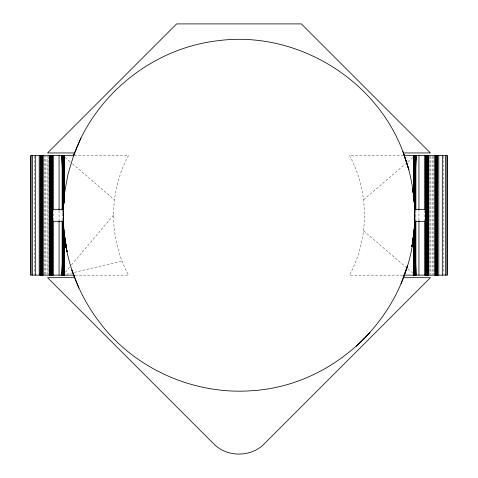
<?xml version="1.0" encoding="UTF-8"?>
<svg xmlns="http://www.w3.org/2000/svg" width="478" height="478" viewBox="0 0 478 478"><rect width="100%" height="100%" fill="white"/><g stroke="black" fill="none" stroke-linecap="round" stroke-linejoin="round"><path stroke-width="0.36" stroke-dasharray="2.39 1.79" d="M44.436 274.39L44.436 156.24M45.38 274.39L45.38 156.24M47.065 274.39L47.065 156.24M53.656 220.149L53.656 210.487M62.128 220.149L62.128 210.487M418.937 220.149L418.937 210.487M75.106 275.137L128.54 275.137C108.59 238.468 108.59 192.162 128.54 155.499L73.624 155.499M402.894 275.137L349.46 275.137C369.41 238.468 369.41 192.162 349.46 155.499L404.376 155.499M65.277 272.287L71.049 265.451M71.533 264.878L113.382 215.315M363.65 199.768L405.511 163.769M407.776 161.821L412.867 157.447M66.478 274.276L71.521 273.069M74.407 272.376L121.986 261.006M363.65 230.862L405.511 266.867M407.776 268.809L412.867 273.189M65.133 157.447L70.224 161.821M72.489 163.769L114.35 199.768M443.554 156.24L443.554 274.39M433.564 156.24L433.564 274.39M432.62 156.24L432.62 274.39M430.935 156.24L430.935 274.39M429.961 156.24L429.961 274.39M424.345 210.487L424.345 220.149M415.872 210.487L415.872 220.149M59.063 210.487L59.063 220.149M48.039 156.24L48.039 274.39M34.446 156.24L34.446 274.39"/><path stroke-width="0.72" d="M30.968 275.137L30.968 155.499M32.379 275.137L32.379 155.499M35.671 275.137L35.671 155.499M39.214 275.137L39.214 155.499M40.409 275.137L40.409 155.499M40.63 275.137L40.63 155.499M40.929 275.137L40.929 155.499M42.201 275.137L42.201 155.499M43.223 275.137L43.223 155.499M49.204 275.137L49.204 155.499M50.13 275.137L50.13 155.499M50.56 275.137L50.56 155.499M51.319 275.137L51.319 155.499M52.048 275.137L52.048 155.499M52.198 155.499L52.156 275.137L52.156 155.499M53.656 275.137L53.656 220.89M53.656 209.746L53.656 155.499M63.239 209.203C63.759 231.197 63.646 253.143 62.128 275.137L62.128 220.89M62.128 209.746L62.128 155.499L63.759 200.509L63.239 209.334L52.198 209.334M64.363 237.524L64.405 275.137L64.41 237.202L63.921 275.137L63.741 229.876M413.924 235.917L413.9 233.694L413.595 275.137L413.595 237.13L413.715 242.346M413.631 192.347L413.595 155.499L413.59 192.682L414.079 155.499L414.079 198.723L414.761 209.334L414.761 221.296L413.637 236.048L414.079 275.137L414.318 229.195C408.541 314.219 336.446 385.907 251.105 390.765C199.392 394.368 146.877 373.874 111.266 336.201C86.297 309.397 69.376 275.041 64.763 238.594M64.369 192.048L63.921 155.499L63.921 198.723L63.239 209.334L64.488 193.566L67.936 174.5L73.469 155.93C95.026 94.626 152.709 48.439 217.245 40.803C294.914 30.084 375.296 77.98 402.835 151.389C414.378 181.562 417.772 214.813 412.048 246.648L413.613 236.257L414.079 275.137L414.079 231.914L412.048 246.648L413.482 237.184M418.937 275.137L418.937 220.89M418.937 209.746L418.937 155.499M437.197 275.137L437.197 155.499M64.387 236.257L63.921 275.137L64.016 234.423M63.759 200.509L63.921 155.499L64.369 194.522L63.239 209.334L63.616 202.308L62.128 155.499L63.024 209.956M413.948 196.649L414.079 155.499L413.823 196.201L412.849 188.762L414.611 205.887L415.872 155.499L415.872 209.746M63.849 235.833L63.855 234.351M414.139 197.02L414.151 194.791M64.183 236.132L64.201 234.662L63.921 275.137L64.189 234.525L66.878 251.41L63.956 232.254L63.239 221.296L52.198 221.296M63.921 275.137L64.189 234.525M414.079 155.499L413.823 196.201M413.966 196.733L413.984 194.528M64.076 235.917L64.088 234.435M413.852 194.827L413.834 196.309L413.655 194.934M63.658 229.936L62.128 275.137L63.084 221.111M414.976 209.956L415.872 155.499L414.079 198.723L412.849 188.762L414.384 202.308L415.872 155.499L414.88 209.926M64.297 239.735L64.333 237.524M413.673 192.347L413.703 190.877M63.682 229.195L63.239 221.296L63.472 226.219L62.128 275.137L63.221 222.031M414.773 208.456L415.872 155.499L414.241 200.509L412.849 188.762L413.339 192.365M62.128 275.137L63.239 221.296M425.802 221.296L414.761 221.296L414.528 226.219L415.872 275.137L415.872 220.89M414.761 221.296L414.45 227.426L414.713 208.049L414.761 209.334L425.802 209.334M63.95 232.254L63.15 212.895L64.488 193.566L63.239 209.334L63.921 198.723M64.399 194.289L63.239 209.334L64.052 197.384M63.239 209.334L64.339 194.869L63.921 155.499L64.046 195.914M63.646 199.685L63.646 201.889L63.873 199.242M414.127 231.382L414.295 229.404L414.073 230.892M63.646 201.889L63.861 199.81M64.207 196.339L64.345 194.952M64.177 196.404L64.333 194.982M64.148 194.827L64.166 196.309L63.921 155.499L64.177 196.201M64.166 196.309L64.327 194.934M413.817 236.132L413.799 234.662L412.048 246.648L413.978 232.947L414.079 275.137L413.709 235.463L412.048 246.648L413.524 235.188M413.9 233.694L412.048 246.648L413.339 237.202M413.536 235.744L413.93 232.84M412.048 246.648L413.918 233.294M401.012 283.735L407.555 265.499L403.432 277.688L430.415 277.688L264.376 443.727C251.046 457.53 226.954 457.53 213.624 443.727L47.585 277.688L74.568 277.688L71.891 270.124L78.936 288.174M81.003 138.076L73.469 155.93L74.568 152.948L47.585 152.948L176.633 23.9L301.367 23.9L430.415 152.948L403.432 152.948L408.869 169.798L402.835 151.389M356.313 346.335L370.014 332.634M415.131 155.499L415.633 155.499M437.734 155.499L437.442 275.137M74.066 155.499L30.825 155.499L30.825 275.137L74.066 275.137M403.934 155.499L447.175 155.499L447.175 275.137L403.934 275.137M425.802 275.137L425.85 155.499M64.877 238.379L66.878 251.41L64.357 235.983L64.41 236.461M64.291 235.463L66.878 251.41L63.921 231.914M64.763 237.948L66.878 251.41M413.267 192.413L412.849 188.762L413.667 194.821M413.273 192.258L412.849 188.762L413.751 195.538L413.637 194.558M412.849 188.762L413.948 197.384M413.613 195.048L413.787 196.446M413.518 194.6L413.685 196.058M414.103 199.702L414.354 201.889L414.354 199.685M63.831 230.85L63.711 229.446L63.873 231.382M414.127 199.242L414.354 201.889M63.359 224.134L63.472 226.219M414.318 229.195L415.872 275.137L414.916 221.111M414.641 224.134L415.872 275.137L414.779 222.031M63.12 209.926L62.128 155.499L63.389 205.887M62.128 155.499L63.227 208.456M64.285 188.284L64.375 192.759L64.405 155.499L64.41 192.682M413.649 236.783L413.703 239.735M64.297 190.877L64.327 192.347M64.016 194.528L64.028 195.998M414.02 233.336L414.038 235.576M413.811 234.525L414.079 275.137M414.139 232.87L414.151 235.833M63.849 194.791L63.855 196.279M413.59 237.202L413.595 275.137M447.032 155.499L447.032 275.137M445.621 155.499L445.621 275.137M442.329 155.499L442.329 275.137M438.786 155.499L438.786 275.137M437.621 155.499L437.621 275.137M436.892 155.499L436.892 275.137M436.534 155.499L436.534 275.137M436.133 155.499L436.133 275.137M435.703 155.499L435.703 275.137M435.243 155.499L435.243 275.137M434.777 155.499L434.777 275.137M428.796 155.499L428.796 275.137M428.276 155.499L428.276 275.137M427.774 275.137L427.774 155.499L427.302 155.499L427.302 275.137M426.872 155.499L426.872 275.137M426.507 155.499L426.507 275.137M426.209 155.499L426.209 275.137M425.988 275.137L425.988 155.499L425.575 155.499L425.575 209.746M425.575 220.89L425.575 275.137M424.345 155.499L424.345 209.746M424.345 220.89L424.345 275.137M414.354 229.482L414.354 230.952M413.595 155.499L413.595 192.759M64.405 237.13L64.405 275.137M63.646 229.482L63.646 230.952M62.869 206.771L62.869 208.259M62.869 222.378L62.869 223.865M59.063 155.499L59.063 209.746M59.063 220.89L59.063 275.137M52.425 155.499L52.425 209.746M52.425 220.89L52.425 275.137M51.869 155.499L51.869 275.137M51.624 155.499L51.624 275.137M50.961 155.499L50.961 275.137M49.67 155.499L49.67 275.137M42.703 155.499L42.703 275.137M41.729 155.499L41.729 275.137M41.299 155.499L41.299 275.137M40.23 155.499L40.23 275.137L40.277 155.499"/></g></svg>
